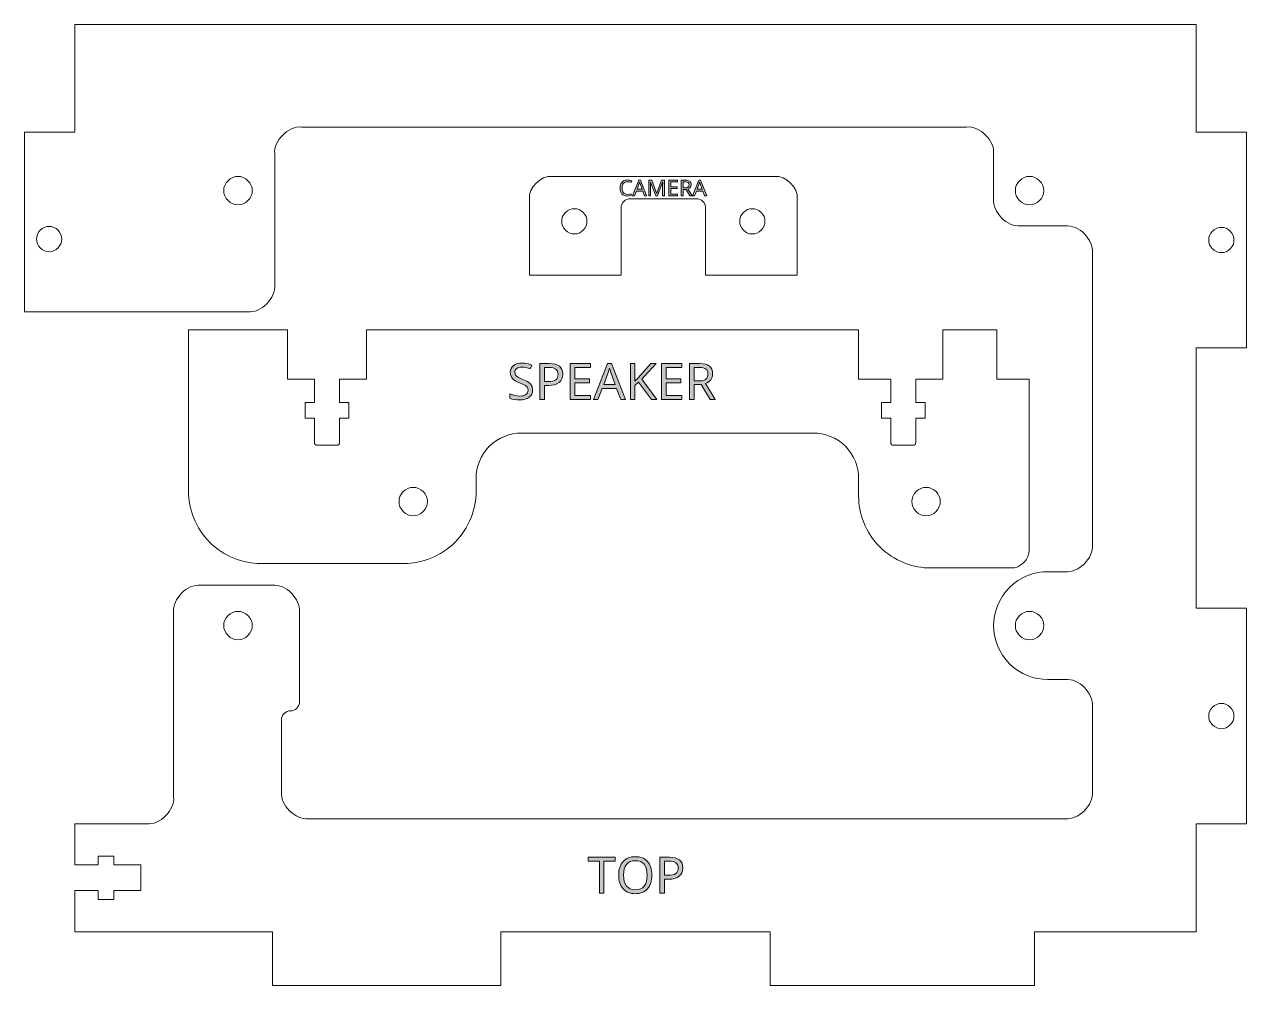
# Model space of a CAD drawing. Header units: inches. Extents: x 1.1 to 17.1, y 0.6 to 10.8.
# Drawn here: x 1.11 to 6.46, y 6.63 to 10.85 of the extents above; entities that cross this region are included whole.
import ezdxf

# ---------------------------------------------------------------- set-up
doc = ezdxf.new("R2010")
doc.units = ezdxf.units.IN
doc.header["$MEASUREMENT"] = 0
doc.layers.add('Layer 1', color=7, linetype='Continuous')
doc.layers.add('Layer 2', color=7, linetype='Continuous')

msp = doc.modelspace()

# ---------------------------------------------------------------- hatches: boundary and pattern name
at = {"layer": 'Layer 2', "true_color": 0xffffff}
h = msp.add_hatch(color=7, dxfattribs=at)
h.dxf.hatch_style = 2
edge = h.paths.add_edge_path()
edge.add_spline(control_points=[(3.7486, 10.1565), (3.7412, 10.1565), (3.7354, 10.1541), (3.7312, 10.1491), (3.7269, 10.1441), (3.7248, 10.1374), (3.7248, 10.1287), (3.7248, 10.1199), (3.7269, 10.113), (3.731, 10.1082), (3.7351, 10.1033), (3.7409, 10.1009), (3.7485, 10.1009), (3.7485, 10.1009), (3.7651, 10.1037), (3.7651, 10.1037), (3.7651, 10.1037), (3.7651, 10.0961), (3.7651, 10.0961), (3.7651, 10.0961), (3.7567, 10.0939), (3.7567, 10.0939), (3.7567, 10.0939), (3.7473, 10.0934), (3.7473, 10.0934), (3.7372, 10.0934), (3.7294, 10.0964), (3.7239, 10.1026), (3.7184, 10.1088), (3.7157, 10.1175), (3.7157, 10.1288), (3.7157, 10.1359), (3.717, 10.1422), (3.7196, 10.1475), (3.7222, 10.1528), (3.726, 10.157), (3.731, 10.1598), (3.736, 10.1627), (3.7419, 10.1642), (3.7487, 10.1642), (3.756, 10.1642), (3.7624, 10.1628), (3.7678, 10.1601), (3.7678, 10.1601), (3.7643, 10.1528), (3.7643, 10.1528), (3.7588, 10.1553), (3.7536, 10.1565), (3.7486, 10.1565)], knot_values=[0, 0, 0, 0, 1, 1, 1, 2, 2, 2, 3, 3, 3, 4, 4, 4, 5, 5, 5, 6, 6, 6, 7, 7, 7, 8, 8, 8, 9, 9, 9, 10, 10, 10, 11, 11, 11, 12, 12, 12, 13, 13, 13, 14, 14, 14, 15, 15, 15, 16, 16, 16, 16], degree=3, periodic=1)
h = msp.add_hatch(color=7, dxfattribs=at)
h.dxf.hatch_style = 2
h.paths.add_polyline_path([(3.8233, 10.0943), (3.815, 10.1156), (3.7877, 10.1156), (3.7795, 10.0943), (3.7707, 10.0943), (3.7976, 10.1635), (3.8055, 10.1635), (3.8323, 10.0943)])
h.paths.add_polyline_path([(3.8014, 10.1545), (3.7985, 10.1442), (3.7906, 10.1233), (3.8124, 10.1233), (3.8047, 10.1442)])
h = msp.add_hatch(color=7, dxfattribs=at)
h.dxf.hatch_style = 2
h.paths.add_polyline_path([(3.8491, 10.1547), (3.8498, 10.1361), (3.8498, 10.0943), (3.8418, 10.0943), (3.8418, 10.1632), (3.8546, 10.1632), (3.8759, 10.1067), (3.8763, 10.1067), (3.8979, 10.1632), (3.9106, 10.1632), (3.9106, 10.0943), (3.902, 10.0943), (3.902, 10.1367), (3.9027, 10.1546), (3.9023, 10.1546), (3.8793, 10.0943), (3.8722, 10.0943), (3.8495, 10.1547)])
h = msp.add_hatch(color=7, dxfattribs=at)
h.dxf.hatch_style = 2
h.paths.add_polyline_path([(3.9679, 10.0943), (3.9294, 10.0943), (3.9294, 10.1632), (3.9679, 10.1632), (3.9679, 10.1556), (3.938, 10.1556), (3.938, 10.1341), (3.9661, 10.1341), (3.9661, 10.1265), (3.938, 10.1265), (3.938, 10.1019), (3.9679, 10.1019)])
h = msp.add_hatch(color=7, dxfattribs=at)
h.dxf.hatch_style = 2
edge = h.paths.add_edge_path()
edge.add_spline(control_points=[(4.002, 10.1632), (4.0106, 10.1632), (4.0169, 10.1616), (4.021, 10.1583), (4.0251, 10.1551), (4.0272, 10.1502), (4.0272, 10.1436), (4.0272, 10.1345), (4.0225, 10.1283), (4.0133, 10.1252), (4.0133, 10.1252), (4.0322, 10.0943), (4.0322, 10.0943), (4.0322, 10.0943), (4.0221, 10.0943), (4.0221, 10.0943), (4.0221, 10.0943), (4.0054, 10.1228), (4.0054, 10.1228), (4.0054, 10.1228), (3.9917, 10.1228), (3.9917, 10.1228), (3.9917, 10.1228), (3.9917, 10.0943), (3.9917, 10.0943), (3.9917, 10.0943), (3.983, 10.0943), (3.983, 10.0943), (3.983, 10.0943), (3.983, 10.1632), (3.983, 10.1632), (3.983, 10.1632), (4.002, 10.1632), (4.002, 10.1632)], knot_values=[0, 0, 0, 0, 1, 1, 1, 2, 2, 2, 3, 3, 3, 4, 4, 4, 5, 5, 5, 6, 6, 6, 7, 7, 7, 8, 8, 8, 9, 9, 9, 10, 10, 10, 11, 11, 11, 11], degree=3, periodic=1)
edge = h.paths.add_edge_path()
edge.add_spline(control_points=[(4.002, 10.1301), (4.0076, 10.1301), (4.0117, 10.1312), (4.0143, 10.1334), (4.0169, 10.1356), (4.0182, 10.1389), (4.0182, 10.1432), (4.0182, 10.1475), (4.0168, 10.1507), (4.0142, 10.1527), (4.0116, 10.1547), (4.0074, 10.1557), (4.0016, 10.1557), (4.0016, 10.1557), (3.9917, 10.1557), (3.9917, 10.1557), (3.9917, 10.1557), (3.9917, 10.1301), (3.9917, 10.1301), (3.9917, 10.1301), (4.002, 10.1301), (4.002, 10.1301)], knot_values=[0, 0, 0, 0, 1, 1, 1, 2, 2, 2, 3, 3, 3, 4, 4, 4, 5, 5, 5, 6, 6, 6, 7, 7, 7, 7], degree=3, periodic=1)
h = msp.add_hatch(color=7, dxfattribs=at)
h.dxf.hatch_style = 2
h.paths.add_polyline_path([(4.0863, 10.0943), (4.078, 10.1156), (4.0507, 10.1156), (4.0425, 10.0943), (4.0337, 10.0943), (4.0606, 10.1635), (4.0684, 10.1635), (4.0953, 10.0943)])
h.paths.add_polyline_path([(4.0644, 10.1545), (4.0614, 10.1442), (4.0536, 10.1233), (4.0754, 10.1233), (4.0677, 10.1442)])
h = msp.add_hatch(color=7, dxfattribs=at)
h.dxf.hatch_style = 2
edge = h.paths.add_edge_path()
edge.add_spline(control_points=[(3.3325, 9.2441), (3.3325, 9.2304), (3.3275, 9.2196), (3.3176, 9.2117), (3.3077, 9.2038), (3.2939, 9.1999), (3.2762, 9.1999), (3.2576, 9.1999), (3.2431, 9.2024), (3.2329, 9.2073), (3.2329, 9.2073), (3.2329, 9.2263), (3.2329, 9.2263), (3.2329, 9.2263), (3.2548, 9.2195), (3.2548, 9.2195), (3.2548, 9.2195), (3.2771, 9.217), (3.2771, 9.217), (3.2889, 9.217), (3.2977, 9.2193), (3.3037, 9.2238), (3.3097, 9.2283), (3.3126, 9.2345), (3.3126, 9.2424), (3.3126, 9.2477), (3.3116, 9.252), (3.3094, 9.2553), (3.3073, 9.2587), (3.3036, 9.2619), (3.2986, 9.2648), (3.2986, 9.2648), (3.2756, 9.2748), (3.2756, 9.2748), (3.261, 9.2802), (3.2506, 9.2864), (3.2443, 9.2936), (3.2381, 9.3009), (3.235, 9.3102), (3.235, 9.3216), (3.235, 9.3339), (3.2396, 9.3436), (3.2488, 9.3509), (3.258, 9.3581), (3.2702, 9.3618), (3.2853, 9.3618), (3.301, 9.3618), (3.3155, 9.3588), (3.3287, 9.3529), (3.3287, 9.3529), (3.3225, 9.3359), (3.3225, 9.3359), (3.309, 9.3415), (3.2965, 9.3443), (3.2848, 9.3443), (3.2755, 9.3443), (3.2682, 9.3423), (3.2629, 9.3383), (3.2576, 9.3343), (3.255, 9.3286), (3.255, 9.3214), (3.255, 9.3162), (3.256, 9.3119), (3.2581, 9.3085), (3.2581, 9.3085), (3.268, 9.2992), (3.268, 9.2992), (3.268, 9.2992), (3.2895, 9.2896), (3.2895, 9.2896), (3.3012, 9.2853), (3.3099, 9.2811), (3.3157, 9.2771), (3.3214, 9.273), (3.3256, 9.2683), (3.3284, 9.2631), (3.3311, 9.2578), (3.3325, 9.2515), (3.3325, 9.2441)], knot_values=[0, 0, 0, 0, 1, 1, 1, 2, 2, 2, 3, 3, 3, 4, 4, 4, 5, 5, 5, 6, 6, 6, 7, 7, 7, 8, 8, 8, 9, 9, 9, 10, 10, 10, 11, 11, 11, 12, 12, 12, 13, 13, 13, 14, 14, 14, 15, 15, 15, 16, 16, 16, 17, 17, 17, 18, 18, 18, 19, 19, 19, 20, 20, 20, 21, 21, 21, 22, 22, 22, 23, 23, 23, 24, 24, 24, 25, 25, 25, 26, 26, 26, 26], degree=3, periodic=1)
h = msp.add_hatch(color=7, dxfattribs=at)
h.dxf.hatch_style = 2
edge = h.paths.add_edge_path()
edge.add_spline(control_points=[(3.4651, 9.3132), (3.4651, 9.2971), (3.4596, 9.2848), (3.4486, 9.2762), (3.4376, 9.2676), (3.4221, 9.2633), (3.4021, 9.2633), (3.4021, 9.2633), (3.3841, 9.2633), (3.3841, 9.2633), (3.3841, 9.2633), (3.3841, 9.202), (3.3841, 9.202), (3.3841, 9.202), (3.3642, 9.202), (3.3642, 9.202), (3.3642, 9.202), (3.3642, 9.3595), (3.3642, 9.3595), (3.3642, 9.3595), (3.4059, 9.3595), (3.4059, 9.3595), (3.4453, 9.3595), (3.4651, 9.3441), (3.4651, 9.3132)], knot_values=[0, 0, 0, 0, 1, 1, 1, 2, 2, 2, 3, 3, 3, 4, 4, 4, 5, 5, 5, 6, 6, 6, 7, 7, 7, 8, 8, 8, 8], degree=3, periodic=1)
edge = h.paths.add_edge_path()
edge.add_spline(control_points=[(3.3999, 9.2803), (3.4155, 9.2803), (3.4269, 9.2829), (3.4339, 9.2879), (3.441, 9.293), (3.4445, 9.3011), (3.4445, 9.3123), (3.4445, 9.3225), (3.4412, 9.33), (3.4347, 9.3351), (3.4281, 9.3401), (3.4179, 9.3426), (3.4041, 9.3426), (3.4041, 9.3426), (3.3841, 9.3426), (3.3841, 9.3426), (3.3841, 9.3426), (3.3841, 9.2803), (3.3841, 9.2803), (3.3841, 9.2803), (3.3999, 9.2803), (3.3999, 9.2803)], knot_values=[0, 0, 0, 0, 1, 1, 1, 2, 2, 2, 3, 3, 3, 4, 4, 4, 5, 5, 5, 6, 6, 6, 7, 7, 7, 7], degree=3, periodic=1)
h = msp.add_hatch(color=7, dxfattribs=at)
h.dxf.hatch_style = 2
h.paths.add_polyline_path([(3.5857, 9.202), (3.4977, 9.202), (3.4977, 9.3595), (3.5857, 9.3595), (3.5857, 9.3421), (3.5175, 9.3421), (3.5175, 9.2929), (3.5817, 9.2929), (3.5817, 9.2757), (3.5175, 9.2757), (3.5175, 9.2195), (3.5857, 9.2195)])
h = msp.add_hatch(color=7, dxfattribs=at)
h.dxf.hatch_style = 2
h.paths.add_polyline_path([(3.7192, 9.202), (3.7002, 9.2508), (3.6377, 9.2508), (3.619, 9.202), (3.5989, 9.202), (3.6605, 9.3602), (3.6783, 9.3602), (3.7397, 9.202)])
h.paths.add_polyline_path([(3.6691, 9.3397), (3.6623, 9.3161), (3.6444, 9.2684), (3.6943, 9.2684), (3.6766, 9.3161)])
h = msp.add_hatch(color=7, dxfattribs=at)
h.dxf.hatch_style = 2
h.paths.add_polyline_path([(3.8765, 9.202), (3.8532, 9.202), (3.7973, 9.2772), (3.7812, 9.2631), (3.7812, 9.202), (3.7614, 9.202), (3.7614, 9.3595), (3.7812, 9.3595), (3.7812, 9.2818), (3.7948, 9.2968), (3.8509, 9.3595), (3.8741, 9.3595), (3.8117, 9.2909)])
h = msp.add_hatch(color=7, dxfattribs=at)
h.dxf.hatch_style = 2
h.paths.add_polyline_path([(3.986, 9.202), (3.898, 9.202), (3.898, 9.3595), (3.986, 9.3595), (3.986, 9.3421), (3.9178, 9.3421), (3.9178, 9.2929), (3.982, 9.2929), (3.982, 9.2757), (3.9178, 9.2757), (3.9178, 9.2195), (3.986, 9.2195)])
h = msp.add_hatch(color=7, dxfattribs=at)
h.dxf.hatch_style = 2
edge = h.paths.add_edge_path()
edge.add_spline(control_points=[(4.0641, 9.3595), (4.0836, 9.3595), (4.098, 9.3558), (4.1074, 9.3484), (4.1168, 9.3409), (4.1215, 9.3297), (4.1215, 9.3148), (4.1215, 9.2939), (4.111, 9.2798), (4.0899, 9.2726), (4.0899, 9.2726), (4.1331, 9.202), (4.1331, 9.202), (4.1331, 9.202), (4.1099, 9.202), (4.1099, 9.202), (4.1099, 9.202), (4.0718, 9.2671), (4.0718, 9.2671), (4.0718, 9.2671), (4.0405, 9.2671), (4.0405, 9.2671), (4.0405, 9.2671), (4.0405, 9.202), (4.0405, 9.202), (4.0405, 9.202), (4.0207, 9.202), (4.0207, 9.202), (4.0207, 9.202), (4.0207, 9.3595), (4.0207, 9.3595), (4.0207, 9.3595), (4.0641, 9.3595), (4.0641, 9.3595)], knot_values=[0, 0, 0, 0, 1, 1, 1, 2, 2, 2, 3, 3, 3, 4, 4, 4, 5, 5, 5, 6, 6, 6, 7, 7, 7, 8, 8, 8, 9, 9, 9, 10, 10, 10, 11, 11, 11, 11], degree=3, periodic=1)
edge = h.paths.add_edge_path()
edge.add_spline(control_points=[(4.0641, 9.2839), (4.0768, 9.2839), (4.0862, 9.2864), (4.0921, 9.2914), (4.098, 9.2965), (4.1009, 9.3039), (4.1009, 9.3138), (4.1009, 9.3237), (4.0979, 9.331), (4.092, 9.3355), (4.086, 9.3401), (4.0763, 9.3424), (4.063, 9.3424), (4.063, 9.3424), (4.0405, 9.3424), (4.0405, 9.3424), (4.0405, 9.3424), (4.0405, 9.2839), (4.0405, 9.2839), (4.0405, 9.2839), (4.0641, 9.2839), (4.0641, 9.2839)], knot_values=[0, 0, 0, 0, 1, 1, 1, 2, 2, 2, 3, 3, 3, 4, 4, 4, 5, 5, 5, 6, 6, 6, 7, 7, 7, 7], degree=3, periodic=1)
h = msp.add_hatch(color=7, dxfattribs=at)
h.dxf.hatch_style = 2
h.paths.add_polyline_path([(3.6451, 7.0381), (3.6252, 7.0381), (3.6252, 7.1782), (3.576, 7.1782), (3.576, 7.1956), (3.694, 7.1956), (3.694, 7.1782), (3.6451, 7.1782)])
h = msp.add_hatch(color=7, dxfattribs=at)
h.dxf.hatch_style = 2
edge = h.paths.add_edge_path()
edge.add_spline(control_points=[(3.8554, 7.1171), (3.8554, 7.0919), (3.849, 7.0721), (3.8362, 7.0576), (3.8235, 7.0432), (3.8057, 7.036), (3.7828, 7.036), (3.7596, 7.036), (3.7416, 7.0431), (3.729, 7.0572), (3.7163, 7.0714), (3.7099, 7.0914), (3.7099, 7.1173), (3.7099, 7.1429), (3.7163, 7.1628), (3.7289, 7.1769), (3.7415, 7.191), (3.7595, 7.1981), (3.783, 7.1981), (3.8058, 7.1981), (3.8236, 7.1909), (3.8363, 7.1766), (3.849, 7.1623), (3.8554, 7.1424), (3.8554, 7.1171)], knot_values=[0, 0, 0, 0, 1, 1, 1, 2, 2, 2, 3, 3, 3, 4, 4, 4, 5, 5, 5, 6, 6, 6, 7, 7, 7, 8, 8, 8, 8], degree=3, periodic=1)
edge = h.paths.add_edge_path()
edge.add_spline(control_points=[(3.7308, 7.1171), (3.7308, 7.0963), (3.7353, 7.0804), (3.7441, 7.0695), (3.7529, 7.0586), (3.7658, 7.0531), (3.7828, 7.0531), (3.7996, 7.0531), (3.8125, 7.0585), (3.8212, 7.0693), (3.83, 7.08), (3.8344, 7.096), (3.8344, 7.1171), (3.8344, 7.1381), (3.83, 7.154), (3.8213, 7.1646), (3.8126, 7.1753), (3.7999, 7.1806), (3.783, 7.1806), (3.7659, 7.1806), (3.7529, 7.1752), (3.7441, 7.1644), (3.7353, 7.1536), (3.7308, 7.1378), (3.7308, 7.1171)], knot_values=[0, 0, 0, 0, 1, 1, 1, 2, 2, 2, 3, 3, 3, 4, 4, 4, 5, 5, 5, 6, 6, 6, 7, 7, 7, 8, 8, 8, 8], degree=3, periodic=1)
h = msp.add_hatch(color=7, dxfattribs=at)
h.dxf.hatch_style = 2
edge = h.paths.add_edge_path()
edge.add_spline(control_points=[(3.991, 7.1493), (3.991, 7.1332), (3.9855, 7.1209), (3.9745, 7.1123), (3.9635, 7.1037), (3.948, 7.0994), (3.9281, 7.0994), (3.9281, 7.0994), (3.91, 7.0994), (3.91, 7.0994), (3.91, 7.0994), (3.91, 7.0381), (3.91, 7.0381), (3.91, 7.0381), (3.8902, 7.0381), (3.8902, 7.0381), (3.8902, 7.0381), (3.8902, 7.1956), (3.8902, 7.1956), (3.8902, 7.1956), (3.9318, 7.1956), (3.9318, 7.1956), (3.9713, 7.1956), (3.991, 7.1802), (3.991, 7.1493)], knot_values=[0, 0, 0, 0, 1, 1, 1, 2, 2, 2, 3, 3, 3, 4, 4, 4, 5, 5, 5, 6, 6, 6, 7, 7, 7, 8, 8, 8, 8], degree=3, periodic=1)
edge = h.paths.add_edge_path()
edge.add_spline(control_points=[(3.9258, 7.1164), (3.9415, 7.1164), (3.9528, 7.119), (3.9598, 7.124), (3.9669, 7.1291), (3.9704, 7.1372), (3.9704, 7.1484), (3.9704, 7.1586), (3.9671, 7.1661), (3.9606, 7.1712), (3.9541, 7.1762), (3.9439, 7.1787), (3.93, 7.1787), (3.93, 7.1787), (3.91, 7.1787), (3.91, 7.1787), (3.91, 7.1787), (3.91, 7.1164), (3.91, 7.1164), (3.91, 7.1164), (3.9258, 7.1164), (3.9258, 7.1164)], knot_values=[0, 0, 0, 0, 1, 1, 1, 2, 2, 2, 3, 3, 3, 4, 4, 4, 5, 5, 5, 6, 6, 6, 7, 7, 7, 7], degree=3, periodic=1)

# ---------------------------------------------------------------- linework, layer by layer
at = {"layer": 'Layer 1', "color": 5, "lineweight": 9, "true_color": 0x0000ff}
for points, knots in [([(2.0846, 9.586), (2.1427, 9.5801), (2.2086, 9.646), (2.2027, 9.7041), (2.2027, 9.7041), (2.2027, 10.278), (2.2027, 10.278), (2.1968, 10.3361), (2.2627, 10.402), (2.3208, 10.3961), (2.3208, 10.3961), (5.2342, 10.3961), (5.2342, 10.3961), (5.2923, 10.402), (5.3582, 10.3361), (5.3523, 10.278), (5.3523, 10.278), (5.3523, 10.0811), (5.3523, 10.0811), (5.3464, 10.023), (5.4123, 9.9571), (5.4704, 9.963), (5.4704, 9.963), (5.6672, 9.963), (5.6672, 9.963), (5.7254, 9.9689), (5.7912, 9.903), (5.7853, 9.8449), (5.7853, 9.8449), (5.7853, 8.5654), (5.7853, 8.5654), (5.7912, 8.5073), (5.7254, 8.4414), (5.6672, 8.4473), (5.6672, 8.4473), (5.5885, 8.4473), (5.5885, 8.4473), (5.5334, 8.4487), (5.4671, 8.4237), (5.4215, 8.3781), (5.3758, 8.3325), (5.3508, 8.2662), (5.3523, 8.2111), (5.3508, 8.156), (5.3758, 8.0897), (5.4215, 8.044), (5.4671, 7.9984), (5.5334, 7.9734), (5.5885, 7.9748), (5.5885, 7.9748), (5.6672, 7.9748), (5.6672, 7.9748), (5.7254, 7.9807), (5.7912, 7.9149), (5.7853, 7.8567), (5.7853, 7.8567), (5.7853, 7.4827), (5.7853, 7.4827), (5.7912, 7.4246), (5.7254, 7.3587), (5.6672, 7.3646), (5.6672, 7.3646), (2.3504, 7.3646), (2.3504, 7.3646), (2.2923, 7.3587), (2.2264, 7.4246), (2.2323, 7.4827), (2.2323, 7.4827), (2.2323, 7.7977), (2.2323, 7.7977), (2.2303, 7.8171), (2.2523, 7.839), (2.2717, 7.837), (2.291, 7.8351), (2.313, 7.857), (2.311, 7.8764), (2.311, 7.8764), (2.311, 8.2701), (2.311, 8.2701), (2.3169, 8.3282), (2.251, 8.3941), (2.1929, 8.3882), (2.1929, 8.3882), (1.878, 8.3882), (1.878, 8.3882), (1.8198, 8.3941), (1.754, 8.3282), (1.7598, 8.2701), (1.7598, 8.2701), (1.7598, 7.46), (1.7598, 7.46), (1.7657, 7.4019), (1.6998, 7.336), (1.6417, 7.3419), (1.6417, 7.3419), (1.3268, 7.3419), (1.3268, 7.3419), (1.3268, 7.3419), (1.3268, 7.1618), (1.3268, 7.1618), (1.3268, 7.1618), (1.4291, 7.1618), (1.4291, 7.1618), (1.4291, 7.1618), (1.4291, 7.2011), (1.4291, 7.2011), (1.4291, 7.2011), (1.498, 7.2011), (1.498, 7.2011), (1.498, 7.2011), (1.498, 7.1618), (1.498, 7.1618), (1.498, 7.1618), (1.6161, 7.1618), (1.6161, 7.1618), (1.6161, 7.1618), (1.6161, 7.0496), (1.6161, 7.0496), (1.6161, 7.0496), (1.498, 7.0496), (1.498, 7.0496), (1.498, 7.0496), (1.498, 7.0102), (1.498, 7.0102), (1.498, 7.0102), (1.4291, 7.0102), (1.4291, 7.0102), (1.4291, 7.0102), (1.4291, 7.0496), (1.4291, 7.0496), (1.4291, 7.0496), (1.3268, 7.0496), (1.3268, 7.0496), (1.3268, 7.0496), (1.3268, 6.8694), (1.3268, 6.8694), (1.3268, 6.8694), (2.1929, 6.8694), (2.1929, 6.8694), (2.1929, 6.8694), (2.1929, 6.6332), (2.1929, 6.6332), (2.1929, 6.6332), (3.1929, 6.6332), (3.1929, 6.6332), (3.1929, 6.6332), (3.1929, 6.8694), (3.1929, 6.8694), (3.1929, 6.8694), (4.374, 6.8694), (4.374, 6.8694), (4.374, 6.8694), (4.374, 6.6332), (4.374, 6.6332), (4.374, 6.6332), (5.5315, 6.6332), (5.5315, 6.6332), (5.5315, 6.6332), (5.5315, 6.8694), (5.5315, 6.8694), (5.5315, 6.8694), (6.2402, 6.8694), (6.2402, 6.8694), (6.2402, 6.8694), (6.2402, 7.3419), (6.2402, 7.3419), (6.2402, 7.3419), (6.4606, 7.3419), (6.4606, 7.3419), (6.4606, 7.3419), (6.4606, 8.2868), (6.4606, 8.2868), (6.4606, 8.2868), (6.2402, 8.2868), (6.2402, 8.2868), (6.2402, 8.2868), (6.2402, 9.4285), (6.2402, 9.4285), (6.2402, 9.4285), (6.4606, 9.4285), (6.4606, 9.4285), (6.4606, 9.4285), (6.4606, 10.3734), (6.4606, 10.3734), (6.4606, 10.3734), (6.2402, 10.3734), (6.2402, 10.3734), (6.2402, 10.3734), (6.2402, 10.8458), (6.2402, 10.8458), (6.2402, 10.8458), (1.3268, 10.8458), (1.3268, 10.8458), (1.3268, 10.8458), (1.3268, 10.3734), (1.3268, 10.3734), (1.3268, 10.3734), (1.1063, 10.3734), (1.1063, 10.3734), (1.1063, 10.3734), (1.1063, 9.586), (1.1063, 9.586), (1.1063, 9.586), (2.0846, 9.586), (2.0846, 9.586)], [0, 0, 0, 0, 1, 1, 1, 2, 2, 2, 3, 3, 3, 4, 4, 4, 5, 5, 5, 6, 6, 6, 7, 7, 7, 8, 8, 8, 9, 9, 9, 10, 10, 10, 11, 11, 11, 12, 12, 12, 13, 13, 13, 14, 14, 14, 15, 15, 15, 16, 16, 16, 17, 17, 17, 18, 18, 18, 19, 19, 19, 20, 20, 20, 21, 21, 21, 22, 22, 22, 23, 23, 23, 24, 24, 24, 25, 25, 25, 26, 26, 26, 27, 27, 27, 28, 28, 28, 29, 29, 29, 30, 30, 30, 31, 31, 31, 32, 32, 32, 33, 33, 33, 34, 34, 34, 35, 35, 35, 36, 36, 36, 37, 37, 37, 38, 38, 38, 39, 39, 39, 40, 40, 40, 41, 41, 41, 42, 42, 42, 43, 43, 43, 44, 44, 44, 45, 45, 45, 46, 46, 46, 47, 47, 47, 48, 48, 48, 49, 49, 49, 50, 50, 50, 51, 51, 51, 52, 52, 52, 53, 53, 53, 54, 54, 54, 55, 55, 55, 56, 56, 56, 57, 57, 57, 58, 58, 58, 59, 59, 59, 60, 60, 60, 61, 61, 61, 62, 62, 62, 63, 63, 63, 64, 64, 64, 65, 65, 65, 66, 66, 66, 67, 67, 67, 68, 68, 68, 68]), ([(2.042, 10.0554), (2.0114, 10.0523), (1.9769, 10.0869), (1.98, 10.1174), (1.9769, 10.1479), (2.0114, 10.1825), (2.042, 10.1794), (2.0725, 10.1825), (2.1071, 10.1479), (2.104, 10.1174), (2.1071, 10.0869), (2.0725, 10.0523), (2.042, 10.0554)], [0, 0, 0, 0, 1, 1, 1, 2, 2, 2, 3, 3, 3, 4, 4, 4, 4]), ([(4.4921, 10.0815), (4.497, 10.1299), (4.4421, 10.1848), (4.3937, 10.1799), (4.3937, 10.1799), (3.4173, 10.1799), (3.4173, 10.1799), (3.3689, 10.1848), (3.314, 10.1299), (3.3189, 10.0815), (3.3189, 10.0815), (3.3189, 9.7469), (3.3189, 9.7469), (3.3189, 9.7469), (3.7204, 9.7469), (3.7204, 9.7469), (3.7204, 9.7469), (3.7204, 10.0421), (3.7204, 10.0421), (3.7185, 10.0615), (3.7404, 10.0835), (3.7598, 10.0815), (3.7598, 10.0815), (4.0511, 10.0815), (4.0511, 10.0815), (4.0705, 10.0835), (4.0925, 10.0615), (4.0905, 10.0421), (4.0905, 10.0421), (4.0905, 9.7469), (4.0905, 9.7469), (4.0905, 9.7469), (4.4921, 9.7469), (4.4921, 9.7469), (4.4921, 9.7469), (4.4921, 10.0815), (4.4921, 10.0815)], [0, 0, 0, 0, 1, 1, 1, 2, 2, 2, 3, 3, 3, 4, 4, 4, 5, 5, 5, 6, 6, 6, 7, 7, 7, 8, 8, 8, 9, 9, 9, 10, 10, 10, 11, 11, 11, 12, 12, 12, 12]), ([(5.5098, 10.0554), (5.4792, 10.0523), (5.4447, 10.0869), (5.4478, 10.1174), (5.4447, 10.1479), (5.4792, 10.1825), (5.5098, 10.1794), (5.5403, 10.1825), (5.5749, 10.1479), (5.5718, 10.1174), (5.5749, 10.0869), (5.5403, 10.0523), (5.5098, 10.0554)], [0, 0, 0, 0, 1, 1, 1, 2, 2, 2, 3, 3, 3, 4, 4, 4, 4]), ([(3.5157, 9.928), (3.4886, 9.9252), (3.4578, 9.956), (3.4606, 9.9831), (3.4578, 10.0102), (3.4886, 10.0409), (3.5157, 10.0382), (3.5428, 10.0409), (3.5736, 10.0102), (3.5708, 9.9831), (3.5736, 9.956), (3.5428, 9.9252), (3.5157, 9.928)], [0, 0, 0, 0, 1, 1, 1, 2, 2, 2, 3, 3, 3, 4, 4, 4, 4]), ([(4.2952, 10.0382), (4.3224, 10.0409), (4.3531, 10.0102), (4.3504, 9.9831), (4.3531, 9.956), (4.3224, 9.9252), (4.2952, 9.928), (4.2681, 9.9252), (4.2374, 9.956), (4.2401, 9.9831), (4.2374, 10.0102), (4.2681, 10.0409), (4.2952, 10.0382)], [0, 0, 0, 0, 1, 1, 1, 2, 2, 2, 3, 3, 3, 4, 4, 4, 4]), ([(1.2146, 9.8498), (1.1874, 9.847), (1.1567, 9.8778), (1.1594, 9.9049), (1.1567, 9.932), (1.1874, 9.9627), (1.2146, 9.96), (1.2417, 9.9627), (1.2724, 9.932), (1.2697, 9.9049), (1.2724, 9.8778), (1.2417, 9.847), (1.2146, 9.8498)], [0, 0, 0, 0, 1, 1, 1, 2, 2, 2, 3, 3, 3, 4, 4, 4, 4]), ([(6.3504, 9.8458), (6.3233, 9.8431), (6.2925, 9.8738), (6.2953, 9.9009), (6.2925, 9.9281), (6.3233, 9.9588), (6.3504, 9.9561), (6.3775, 9.9588), (6.4083, 9.9281), (6.4055, 9.9009), (6.4083, 9.8738), (6.3775, 9.8431), (6.3504, 9.8458)], [0, 0, 0, 0, 1, 1, 1, 2, 2, 2, 3, 3, 3, 4, 4, 4, 4]), ([(4.7612, 8.7788), (4.7592, 8.7053), (4.7926, 8.617), (4.8534, 8.5561), (4.9143, 8.4952), (5.0027, 8.4619), (5.0761, 8.4639), (5.0761, 8.4639), (5.4291, 8.4639), (5.4291, 8.4639), (5.4678, 8.4599), (5.5117, 8.5038), (5.5078, 8.5426), (5.5078, 8.5426), (5.5078, 9.2907), (5.5078, 9.2907), (5.5078, 9.2907), (5.3661, 9.2907), (5.3661, 9.2907), (5.3661, 9.2907), (5.3661, 9.5072), (5.3661, 9.5072), (5.3661, 9.5072), (5.1299, 9.5072), (5.1299, 9.5072), (5.1299, 9.5072), (5.1299, 9.2907), (5.1299, 9.2907), (5.1299, 9.2907), (5.0117, 9.2907), (5.0117, 9.2907), (5.0117, 9.2907), (5.0117, 9.1883), (5.0117, 9.1883), (5.0117, 9.1883), (5.0521, 9.1883), (5.0521, 9.1883), (5.0521, 9.1883), (5.0521, 9.1194), (5.0521, 9.1194), (5.0521, 9.1194), (5.0117, 9.1194), (5.0117, 9.1194), (5.0117, 9.1194), (5.0117, 9.0131), (5.0117, 9.0131), (5.0123, 9.0073), (5.0057, 9.0007), (4.9999, 9.0013), (4.9999, 9.0013), (4.9133, 9.0013), (4.9133, 9.0013), (4.9075, 9.0007), (4.9009, 9.0073), (4.9015, 9.0131), (4.9015, 9.0131), (4.9015, 9.1194), (4.9015, 9.1194), (4.9015, 9.1194), (4.8612, 9.1194), (4.8612, 9.1194), (4.8612, 9.1194), (4.8612, 9.1883), (4.8612, 9.1883), (4.8612, 9.1883), (4.9015, 9.1883), (4.9015, 9.1883), (4.9015, 9.1883), (4.9015, 9.2907), (4.9015, 9.2907), (4.9015, 9.2907), (4.7612, 9.2907), (4.7612, 9.2907), (4.7612, 9.2907), (4.7612, 9.5072), (4.7612, 9.5072), (4.7612, 9.5072), (2.6049, 9.5072), (2.6049, 9.5072), (2.6049, 9.5072), (2.6049, 9.2907), (2.6049, 9.2907), (2.6049, 9.2907), (2.4867, 9.2907), (2.4867, 9.2907), (2.4867, 9.2907), (2.4867, 9.1883), (2.4867, 9.1883), (2.4867, 9.1883), (2.5271, 9.1883), (2.5271, 9.1883), (2.5271, 9.1883), (2.5271, 9.1194), (2.5271, 9.1194), (2.5271, 9.1194), (2.4867, 9.1194), (2.4867, 9.1194), (2.4867, 9.1194), (2.4867, 9.0131), (2.4867, 9.0131), (2.4873, 9.0073), (2.4807, 9.0007), (2.4749, 9.0013), (2.4749, 9.0013), (2.3883, 9.0013), (2.3883, 9.0013), (2.3825, 9.0007), (2.3759, 9.0073), (2.3765, 9.0131), (2.3765, 9.0131), (2.3765, 9.1194), (2.3765, 9.1194), (2.3765, 9.1194), (2.3362, 9.1194), (2.3362, 9.1194), (2.3362, 9.1194), (2.3362, 9.1883), (2.3362, 9.1883), (2.3362, 9.1883), (2.3765, 9.1883), (2.3765, 9.1883), (2.3765, 9.1883), (2.3765, 9.2907), (2.3765, 9.2907), (2.3765, 9.2907), (2.2584, 9.2907), (2.2584, 9.2907), (2.2584, 9.2907), (2.2584, 9.5072), (2.2584, 9.5072), (2.2584, 9.5072), (1.8253, 9.5072), (1.8253, 9.5072), (1.8253, 9.5072), (1.8253, 8.7986), (1.8253, 8.7986), (1.8234, 8.7251), (1.8567, 8.6367), (1.9176, 8.5759), (1.9784, 8.515), (2.0668, 8.4817), (2.1403, 8.4836), (2.1403, 8.4836), (2.7702, 8.4836), (2.7702, 8.4836), (2.8437, 8.4817), (2.9321, 8.515), (2.9929, 8.5759), (3.0538, 8.6367), (3.0871, 8.7251), (3.0852, 8.7986), (3.0852, 8.7986), (3.0852, 8.8576), (3.0852, 8.8576), (3.084, 8.9035), (3.1048, 8.9587), (3.1428, 8.9967), (3.1809, 9.0348), (3.2361, 9.0556), (3.282, 9.0544), (3.282, 9.0544), (4.5643, 9.0544), (4.5643, 9.0544), (4.6102, 9.0556), (4.6655, 9.0348), (4.7035, 8.9967), (4.7416, 8.9587), (4.7624, 8.9035), (4.7612, 8.8576), (4.7612, 8.8576), (4.7612, 8.7788), (4.7612, 8.7788)], [0, 0, 0, 0, 1, 1, 1, 2, 2, 2, 3, 3, 3, 4, 4, 4, 5, 5, 5, 6, 6, 6, 7, 7, 7, 8, 8, 8, 9, 9, 9, 10, 10, 10, 11, 11, 11, 12, 12, 12, 13, 13, 13, 14, 14, 14, 15, 15, 15, 16, 16, 16, 17, 17, 17, 18, 18, 18, 19, 19, 19, 20, 20, 20, 21, 21, 21, 22, 22, 22, 23, 23, 23, 24, 24, 24, 25, 25, 25, 26, 26, 26, 27, 27, 27, 28, 28, 28, 29, 29, 29, 30, 30, 30, 31, 31, 31, 32, 32, 32, 33, 33, 33, 34, 34, 34, 35, 35, 35, 36, 36, 36, 37, 37, 37, 38, 38, 38, 39, 39, 39, 40, 40, 40, 41, 41, 41, 42, 42, 42, 43, 43, 43, 44, 44, 44, 45, 45, 45, 46, 46, 46, 47, 47, 47, 48, 48, 48, 49, 49, 49, 50, 50, 50, 51, 51, 51, 52, 52, 52, 53, 53, 53, 54, 54, 54, 55, 55, 55, 56, 56, 56, 57, 57, 57, 57]), ([(2.8096, 8.6925), (2.7791, 8.6894), (2.7445, 8.724), (2.7476, 8.7545), (2.7445, 8.785), (2.7791, 8.8196), (2.8096, 8.8165), (2.8401, 8.8196), (2.8747, 8.785), (2.8716, 8.7545), (2.8747, 8.724), (2.8401, 8.6894), (2.8096, 8.6925)], [0, 0, 0, 0, 1, 1, 1, 2, 2, 2, 3, 3, 3, 4, 4, 4, 4]), ([(5.0565, 8.8165), (5.087, 8.8196), (5.1216, 8.785), (5.1185, 8.7545), (5.1216, 8.724), (5.087, 8.6894), (5.0565, 8.6925), (5.0259, 8.6894), (4.9914, 8.724), (4.9944, 8.7545), (4.9914, 8.785), (5.0259, 8.8196), (5.0565, 8.8165)], [0, 0, 0, 0, 1, 1, 1, 2, 2, 2, 3, 3, 3, 4, 4, 4, 4]), ([(2.042, 8.2731), (2.0725, 8.2762), (2.1071, 8.2416), (2.104, 8.2111), (2.1071, 8.1806), (2.0725, 8.146), (2.042, 8.1491), (2.0114, 8.146), (1.9769, 8.1806), (1.98, 8.2111), (1.9769, 8.2416), (2.0114, 8.2762), (2.042, 8.2731)], [0, 0, 0, 0, 1, 1, 1, 2, 2, 2, 3, 3, 3, 4, 4, 4, 4]), ([(5.5098, 8.1491), (5.4792, 8.146), (5.4447, 8.1806), (5.4478, 8.2111), (5.4447, 8.2416), (5.4792, 8.2762), (5.5098, 8.2731), (5.5403, 8.2762), (5.5749, 8.2416), (5.5718, 8.2111), (5.5749, 8.1806), (5.5403, 8.146), (5.5098, 8.1491)], [0, 0, 0, 0, 1, 1, 1, 2, 2, 2, 3, 3, 3, 4, 4, 4, 4]), ([(6.3504, 7.7592), (6.3233, 7.7565), (6.2925, 7.7872), (6.2953, 7.8143), (6.2925, 7.8415), (6.3233, 7.8722), (6.3504, 7.8694), (6.3775, 7.8722), (6.4083, 7.8415), (6.4055, 7.8143), (6.4083, 7.7872), (6.3775, 7.7565), (6.3504, 7.7592)], [0, 0, 0, 0, 1, 1, 1, 2, 2, 2, 3, 3, 3, 4, 4, 4, 4])]:
    msp.add_open_spline(points, degree=3, knots=knots, dxfattribs=at)
at = {"layer": 'Layer 2', "lineweight": 0}
for points in [[(3.8233, 10.0943), (3.815, 10.1156), (3.7877, 10.1156), (3.7795, 10.0943), (3.7707, 10.0943), (3.7976, 10.1635), (3.8055, 10.1635), (3.8323, 10.0943), (3.8233, 10.0943)], [(3.8014, 10.1545), (3.7985, 10.1442), (3.7906, 10.1233), (3.8124, 10.1233), (3.8047, 10.1442), (3.8014, 10.1545)], [(3.8491, 10.1547), (3.8498, 10.1361), (3.8498, 10.0943), (3.8418, 10.0943), (3.8418, 10.1632), (3.8546, 10.1632), (3.8759, 10.1067), (3.8763, 10.1067), (3.8979, 10.1632), (3.9106, 10.1632), (3.9106, 10.0943), (3.902, 10.0943), (3.902, 10.1367), (3.9027, 10.1546), (3.9023, 10.1546), (3.8793, 10.0943), (3.8722, 10.0943), (3.8495, 10.1547), (3.8491, 10.1547)], [(3.9679, 10.0943), (3.9294, 10.0943), (3.9294, 10.1632), (3.9679, 10.1632), (3.9679, 10.1556), (3.938, 10.1556), (3.938, 10.1341), (3.9661, 10.1341), (3.9661, 10.1265), (3.938, 10.1265), (3.938, 10.1019), (3.9679, 10.1019), (3.9679, 10.0943)], [(4.0863, 10.0943), (4.078, 10.1156), (4.0507, 10.1156), (4.0425, 10.0943), (4.0337, 10.0943), (4.0606, 10.1635), (4.0684, 10.1635), (4.0953, 10.0943), (4.0863, 10.0943)], [(4.0644, 10.1545), (4.0614, 10.1442), (4.0536, 10.1233), (4.0754, 10.1233), (4.0677, 10.1442), (4.0644, 10.1545)], [(3.5857, 9.202), (3.4977, 9.202), (3.4977, 9.3595), (3.5857, 9.3595), (3.5857, 9.3421), (3.5175, 9.3421), (3.5175, 9.2929), (3.5817, 9.2929), (3.5817, 9.2757), (3.5175, 9.2757), (3.5175, 9.2195), (3.5857, 9.2195), (3.5857, 9.202)], [(3.7192, 9.202), (3.7002, 9.2508), (3.6377, 9.2508), (3.619, 9.202), (3.5989, 9.202), (3.6605, 9.3602), (3.6783, 9.3602), (3.7397, 9.202), (3.7192, 9.202)], [(3.6691, 9.3397), (3.6623, 9.3161), (3.6444, 9.2684), (3.6943, 9.2684), (3.6766, 9.3161), (3.6691, 9.3397)], [(3.8765, 9.202), (3.8532, 9.202), (3.7973, 9.2772), (3.7812, 9.2631), (3.7812, 9.202), (3.7614, 9.202), (3.7614, 9.3595), (3.7812, 9.3595), (3.7812, 9.2818), (3.7948, 9.2968), (3.8509, 9.3595), (3.8741, 9.3595), (3.8117, 9.2909), (3.8765, 9.202)], [(3.986, 9.202), (3.898, 9.202), (3.898, 9.3595), (3.986, 9.3595), (3.986, 9.3421), (3.9178, 9.3421), (3.9178, 9.2929), (3.982, 9.2929), (3.982, 9.2757), (3.9178, 9.2757), (3.9178, 9.2195), (3.986, 9.2195), (3.986, 9.202)], [(3.6451, 7.0381), (3.6252, 7.0381), (3.6252, 7.1782), (3.576, 7.1782), (3.576, 7.1956), (3.694, 7.1956), (3.694, 7.1782), (3.6451, 7.1782), (3.6451, 7.0381)]]:
    msp.add_lwpolyline(points, dxfattribs=at)
for points, knots in [([(3.7486, 10.1565), (3.7412, 10.1565), (3.7354, 10.1541), (3.7312, 10.1491), (3.7269, 10.1441), (3.7248, 10.1374), (3.7248, 10.1287), (3.7248, 10.1199), (3.7269, 10.113), (3.731, 10.1082), (3.7351, 10.1033), (3.7409, 10.1009), (3.7485, 10.1009), (3.7485, 10.1009), (3.7651, 10.1037), (3.7651, 10.1037), (3.7651, 10.1037), (3.7651, 10.0961), (3.7651, 10.0961), (3.7651, 10.0961), (3.7567, 10.0939), (3.7567, 10.0939), (3.7567, 10.0939), (3.7473, 10.0934), (3.7473, 10.0934), (3.7372, 10.0934), (3.7294, 10.0964), (3.7239, 10.1026), (3.7184, 10.1088), (3.7157, 10.1175), (3.7157, 10.1288), (3.7157, 10.1359), (3.717, 10.1422), (3.7196, 10.1475), (3.7222, 10.1528), (3.726, 10.157), (3.731, 10.1598), (3.736, 10.1627), (3.7419, 10.1642), (3.7487, 10.1642), (3.756, 10.1642), (3.7624, 10.1628), (3.7678, 10.1601), (3.7678, 10.1601), (3.7643, 10.1528), (3.7643, 10.1528), (3.7588, 10.1553), (3.7536, 10.1565), (3.7486, 10.1565)], [0, 0, 0, 0, 1, 1, 1, 2, 2, 2, 3, 3, 3, 4, 4, 4, 5, 5, 5, 6, 6, 6, 7, 7, 7, 8, 8, 8, 9, 9, 9, 10, 10, 10, 11, 11, 11, 12, 12, 12, 13, 13, 13, 14, 14, 14, 15, 15, 15, 16, 16, 16, 16]), ([(4.002, 10.1632), (4.0106, 10.1632), (4.0169, 10.1616), (4.021, 10.1583), (4.0251, 10.1551), (4.0272, 10.1502), (4.0272, 10.1436), (4.0272, 10.1345), (4.0225, 10.1283), (4.0133, 10.1252), (4.0133, 10.1252), (4.0322, 10.0943), (4.0322, 10.0943), (4.0322, 10.0943), (4.0221, 10.0943), (4.0221, 10.0943), (4.0221, 10.0943), (4.0054, 10.1228), (4.0054, 10.1228), (4.0054, 10.1228), (3.9917, 10.1228), (3.9917, 10.1228), (3.9917, 10.1228), (3.9917, 10.0943), (3.9917, 10.0943), (3.9917, 10.0943), (3.983, 10.0943), (3.983, 10.0943), (3.983, 10.0943), (3.983, 10.1632), (3.983, 10.1632), (3.983, 10.1632), (4.002, 10.1632), (4.002, 10.1632)], [0, 0, 0, 0, 1, 1, 1, 2, 2, 2, 3, 3, 3, 4, 4, 4, 5, 5, 5, 6, 6, 6, 7, 7, 7, 8, 8, 8, 9, 9, 9, 10, 10, 10, 11, 11, 11, 11]), ([(4.002, 10.1301), (4.0076, 10.1301), (4.0117, 10.1312), (4.0143, 10.1334), (4.0169, 10.1356), (4.0182, 10.1389), (4.0182, 10.1432), (4.0182, 10.1475), (4.0168, 10.1507), (4.0142, 10.1527), (4.0116, 10.1547), (4.0074, 10.1557), (4.0016, 10.1557), (4.0016, 10.1557), (3.9917, 10.1557), (3.9917, 10.1557), (3.9917, 10.1557), (3.9917, 10.1301), (3.9917, 10.1301), (3.9917, 10.1301), (4.002, 10.1301), (4.002, 10.1301)], [0, 0, 0, 0, 1, 1, 1, 2, 2, 2, 3, 3, 3, 4, 4, 4, 5, 5, 5, 6, 6, 6, 7, 7, 7, 7]), ([(3.3325, 9.2441), (3.3325, 9.2304), (3.3275, 9.2196), (3.3176, 9.2117), (3.3077, 9.2038), (3.2939, 9.1999), (3.2762, 9.1999), (3.2576, 9.1999), (3.2431, 9.2024), (3.2329, 9.2073), (3.2329, 9.2073), (3.2329, 9.2263), (3.2329, 9.2263), (3.2329, 9.2263), (3.2548, 9.2195), (3.2548, 9.2195), (3.2548, 9.2195), (3.2771, 9.217), (3.2771, 9.217), (3.2889, 9.217), (3.2977, 9.2193), (3.3037, 9.2238), (3.3097, 9.2283), (3.3126, 9.2345), (3.3126, 9.2424), (3.3126, 9.2477), (3.3116, 9.252), (3.3094, 9.2553), (3.3073, 9.2587), (3.3036, 9.2619), (3.2986, 9.2648), (3.2986, 9.2648), (3.2756, 9.2748), (3.2756, 9.2748), (3.261, 9.2802), (3.2506, 9.2864), (3.2443, 9.2936), (3.2381, 9.3009), (3.235, 9.3102), (3.235, 9.3216), (3.235, 9.3339), (3.2396, 9.3436), (3.2488, 9.3509), (3.258, 9.3581), (3.2702, 9.3618), (3.2853, 9.3618), (3.301, 9.3618), (3.3155, 9.3588), (3.3287, 9.3529), (3.3287, 9.3529), (3.3225, 9.3359), (3.3225, 9.3359), (3.309, 9.3415), (3.2965, 9.3443), (3.2848, 9.3443), (3.2755, 9.3443), (3.2682, 9.3423), (3.2629, 9.3383), (3.2576, 9.3343), (3.255, 9.3286), (3.255, 9.3214), (3.255, 9.3162), (3.256, 9.3119), (3.2581, 9.3085), (3.2581, 9.3085), (3.268, 9.2992), (3.268, 9.2992), (3.268, 9.2992), (3.2895, 9.2896), (3.2895, 9.2896), (3.3012, 9.2853), (3.3099, 9.2811), (3.3157, 9.2771), (3.3214, 9.273), (3.3256, 9.2683), (3.3284, 9.2631), (3.3311, 9.2578), (3.3325, 9.2515), (3.3325, 9.2441)], [0, 0, 0, 0, 1, 1, 1, 2, 2, 2, 3, 3, 3, 4, 4, 4, 5, 5, 5, 6, 6, 6, 7, 7, 7, 8, 8, 8, 9, 9, 9, 10, 10, 10, 11, 11, 11, 12, 12, 12, 13, 13, 13, 14, 14, 14, 15, 15, 15, 16, 16, 16, 17, 17, 17, 18, 18, 18, 19, 19, 19, 20, 20, 20, 21, 21, 21, 22, 22, 22, 23, 23, 23, 24, 24, 24, 25, 25, 25, 26, 26, 26, 26]), ([(3.4651, 9.3132), (3.4651, 9.2971), (3.4596, 9.2848), (3.4486, 9.2762), (3.4376, 9.2676), (3.4221, 9.2633), (3.4021, 9.2633), (3.4021, 9.2633), (3.3841, 9.2633), (3.3841, 9.2633), (3.3841, 9.2633), (3.3841, 9.202), (3.3841, 9.202), (3.3841, 9.202), (3.3642, 9.202), (3.3642, 9.202), (3.3642, 9.202), (3.3642, 9.3595), (3.3642, 9.3595), (3.3642, 9.3595), (3.4059, 9.3595), (3.4059, 9.3595), (3.4453, 9.3595), (3.4651, 9.3441), (3.4651, 9.3132)], [0, 0, 0, 0, 1, 1, 1, 2, 2, 2, 3, 3, 3, 4, 4, 4, 5, 5, 5, 6, 6, 6, 7, 7, 7, 8, 8, 8, 8]), ([(3.3999, 9.2803), (3.4155, 9.2803), (3.4269, 9.2829), (3.4339, 9.2879), (3.441, 9.293), (3.4445, 9.3011), (3.4445, 9.3123), (3.4445, 9.3225), (3.4412, 9.33), (3.4347, 9.3351), (3.4281, 9.3401), (3.4179, 9.3426), (3.4041, 9.3426), (3.4041, 9.3426), (3.3841, 9.3426), (3.3841, 9.3426), (3.3841, 9.3426), (3.3841, 9.2803), (3.3841, 9.2803), (3.3841, 9.2803), (3.3999, 9.2803), (3.3999, 9.2803)], [0, 0, 0, 0, 1, 1, 1, 2, 2, 2, 3, 3, 3, 4, 4, 4, 5, 5, 5, 6, 6, 6, 7, 7, 7, 7]), ([(4.0641, 9.3595), (4.0836, 9.3595), (4.098, 9.3558), (4.1074, 9.3484), (4.1168, 9.3409), (4.1215, 9.3297), (4.1215, 9.3148), (4.1215, 9.2939), (4.111, 9.2798), (4.0899, 9.2726), (4.0899, 9.2726), (4.1331, 9.202), (4.1331, 9.202), (4.1331, 9.202), (4.1099, 9.202), (4.1099, 9.202), (4.1099, 9.202), (4.0718, 9.2671), (4.0718, 9.2671), (4.0718, 9.2671), (4.0405, 9.2671), (4.0405, 9.2671), (4.0405, 9.2671), (4.0405, 9.202), (4.0405, 9.202), (4.0405, 9.202), (4.0207, 9.202), (4.0207, 9.202), (4.0207, 9.202), (4.0207, 9.3595), (4.0207, 9.3595), (4.0207, 9.3595), (4.0641, 9.3595), (4.0641, 9.3595)], [0, 0, 0, 0, 1, 1, 1, 2, 2, 2, 3, 3, 3, 4, 4, 4, 5, 5, 5, 6, 6, 6, 7, 7, 7, 8, 8, 8, 9, 9, 9, 10, 10, 10, 11, 11, 11, 11]), ([(4.0641, 9.2839), (4.0768, 9.2839), (4.0862, 9.2864), (4.0921, 9.2914), (4.098, 9.2965), (4.1009, 9.3039), (4.1009, 9.3138), (4.1009, 9.3237), (4.0979, 9.331), (4.092, 9.3355), (4.086, 9.3401), (4.0763, 9.3424), (4.063, 9.3424), (4.063, 9.3424), (4.0405, 9.3424), (4.0405, 9.3424), (4.0405, 9.3424), (4.0405, 9.2839), (4.0405, 9.2839), (4.0405, 9.2839), (4.0641, 9.2839), (4.0641, 9.2839)], [0, 0, 0, 0, 1, 1, 1, 2, 2, 2, 3, 3, 3, 4, 4, 4, 5, 5, 5, 6, 6, 6, 7, 7, 7, 7]), ([(3.8554, 7.1171), (3.8554, 7.0919), (3.849, 7.0721), (3.8362, 7.0576), (3.8235, 7.0432), (3.8057, 7.036), (3.7828, 7.036), (3.7596, 7.036), (3.7416, 7.0431), (3.729, 7.0572), (3.7163, 7.0714), (3.7099, 7.0914), (3.7099, 7.1173), (3.7099, 7.1429), (3.7163, 7.1628), (3.7289, 7.1769), (3.7415, 7.191), (3.7595, 7.1981), (3.783, 7.1981), (3.8058, 7.1981), (3.8236, 7.1909), (3.8363, 7.1766), (3.849, 7.1623), (3.8554, 7.1424), (3.8554, 7.1171)], [0, 0, 0, 0, 1, 1, 1, 2, 2, 2, 3, 3, 3, 4, 4, 4, 5, 5, 5, 6, 6, 6, 7, 7, 7, 8, 8, 8, 8]), ([(3.7308, 7.1171), (3.7308, 7.0963), (3.7353, 7.0804), (3.7441, 7.0695), (3.7529, 7.0586), (3.7658, 7.0531), (3.7828, 7.0531), (3.7996, 7.0531), (3.8125, 7.0585), (3.8212, 7.0693), (3.83, 7.08), (3.8344, 7.096), (3.8344, 7.1171), (3.8344, 7.1381), (3.83, 7.154), (3.8213, 7.1646), (3.8126, 7.1753), (3.7999, 7.1806), (3.783, 7.1806), (3.7659, 7.1806), (3.7529, 7.1752), (3.7441, 7.1644), (3.7353, 7.1536), (3.7308, 7.1378), (3.7308, 7.1171)], [0, 0, 0, 0, 1, 1, 1, 2, 2, 2, 3, 3, 3, 4, 4, 4, 5, 5, 5, 6, 6, 6, 7, 7, 7, 8, 8, 8, 8]), ([(3.991, 7.1493), (3.991, 7.1332), (3.9855, 7.1209), (3.9745, 7.1123), (3.9635, 7.1037), (3.948, 7.0994), (3.9281, 7.0994), (3.9281, 7.0994), (3.91, 7.0994), (3.91, 7.0994), (3.91, 7.0994), (3.91, 7.0381), (3.91, 7.0381), (3.91, 7.0381), (3.8902, 7.0381), (3.8902, 7.0381), (3.8902, 7.0381), (3.8902, 7.1956), (3.8902, 7.1956), (3.8902, 7.1956), (3.9318, 7.1956), (3.9318, 7.1956), (3.9713, 7.1956), (3.991, 7.1802), (3.991, 7.1493)], [0, 0, 0, 0, 1, 1, 1, 2, 2, 2, 3, 3, 3, 4, 4, 4, 5, 5, 5, 6, 6, 6, 7, 7, 7, 8, 8, 8, 8]), ([(3.9258, 7.1164), (3.9415, 7.1164), (3.9528, 7.119), (3.9598, 7.124), (3.9669, 7.1291), (3.9704, 7.1372), (3.9704, 7.1484), (3.9704, 7.1586), (3.9671, 7.1661), (3.9606, 7.1712), (3.9541, 7.1762), (3.9439, 7.1787), (3.93, 7.1787), (3.93, 7.1787), (3.91, 7.1787), (3.91, 7.1787), (3.91, 7.1787), (3.91, 7.1164), (3.91, 7.1164), (3.91, 7.1164), (3.9258, 7.1164), (3.9258, 7.1164)], [0, 0, 0, 0, 1, 1, 1, 2, 2, 2, 3, 3, 3, 4, 4, 4, 5, 5, 5, 6, 6, 6, 7, 7, 7, 7])]:
    msp.add_open_spline(points, degree=3, knots=knots, dxfattribs=at)

doc.saveas('drawing.dxf')
